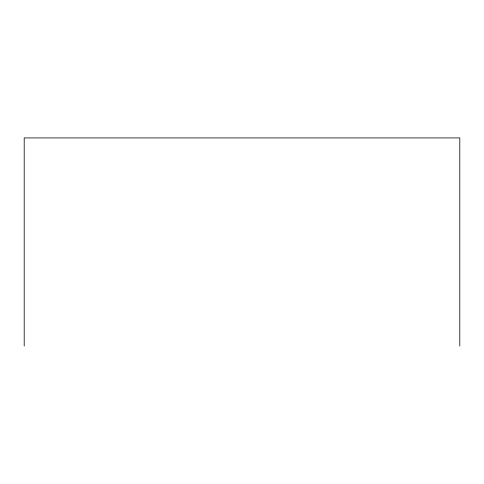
<?xml version="1.0" encoding="UTF-8"?>
<svg xmlns="http://www.w3.org/2000/svg" width="484" height="484" viewBox="0 0 484 484"><rect width="100%" height="100%" fill="white"/><g stroke="black" fill="none" stroke-linecap="round" stroke-linejoin="round"><path stroke-width="0.73" d="M459.8 346.078L459.8 137.922L24.2 137.922L24.2 346.078"/></g></svg>
